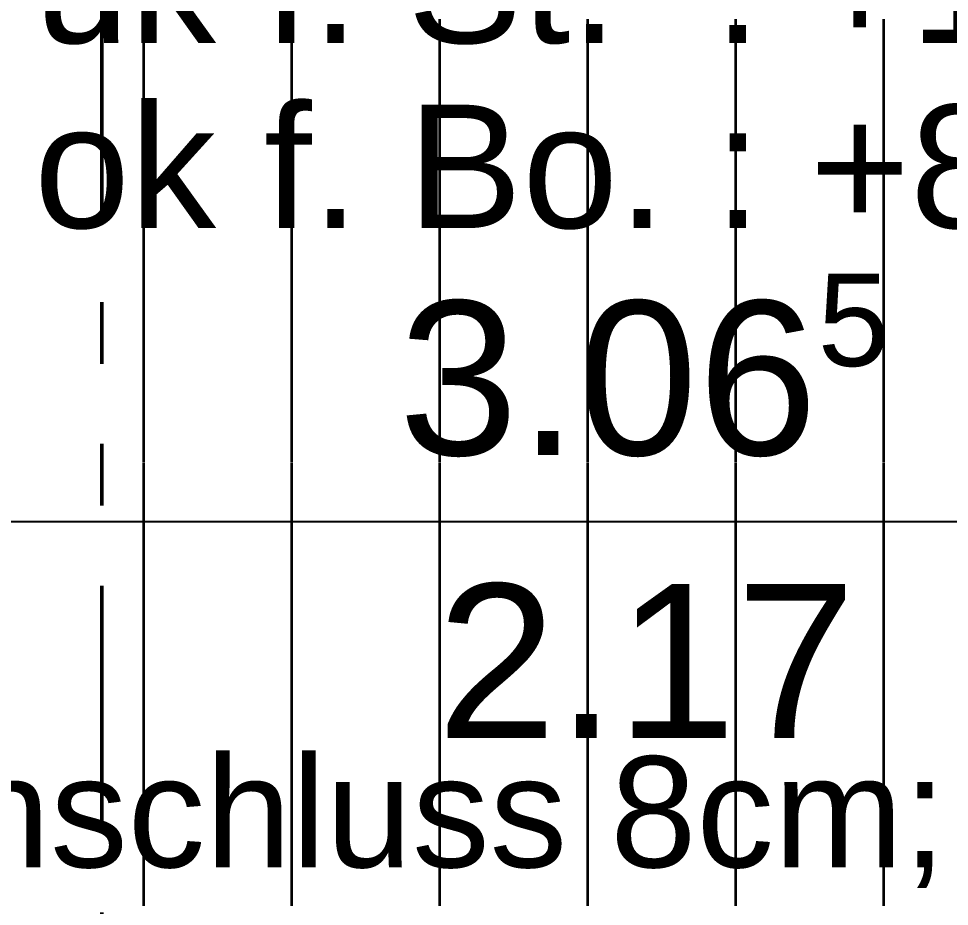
# Model space of a CAD drawing. Header units: centimetres. Extents: x 0.3 to 84.3, y 0.3 to 59.7.
# Drawn here: x 52.371 to 53.881, y 14.14 to 15.58 of the extents above; entities that cross this region are included whole.
import ezdxf

# ---------------------------------------------------------------- set-up
doc = ezdxf.new("R2010")
doc.units = ezdxf.units.CM
for name, pattern in [('AUSGEZOGEN', [0]), ('LINIE_23', [0.79, 0.4, -0.13, 0, -0.13, 0, -0.13]), ('RAND', [44.45, 12.7, -6.35, 12.7, -6.35, 0, -6.35])]:
    doc.linetypes.add(name, pattern=pattern)
for name, color, linetype, lineweight in [('Ausbau Raeume', 7, 'AUSGEZOGEN', 35), ('Bauachsen grob', 7, 'RAND', 25), ('Text Decke', 7, 'AUSGEZOGEN', 50), ('Text Koten', 7, 'AUSGEZOGEN', 50), ('Werkplan- Ausfuehrungsmasse', 7, 'AUSGEZOGEN', 25)]:
    doc.layers.add(name, color=color, linetype=linetype, lineweight=lineweight)
doc.styles.add('ARIAL', font='ARIAL.TTF')

msp = doc.modelspace()

# ---------------------------------------------------------------- linework, layer by layer
at = {"layer": 'Ausbau Raeume', "color": 254, "linetype": 'AUSGEZOGEN', "lineweight": 35}
for p, q in [((52.5742, 14.8603), (52.5742, 15.5789)), ((52.8142, 14.8603), (52.8142, 15.5789)), ((53.0542, 14.8603), (53.0542, 15.5789)), ((53.2942, 14.8603), (53.2942, 15.5789)), ((53.5342, 14.8603), (53.5342, 15.5789)), ((53.7742, 14.8603), (53.7742, 15.5789)), ((52.5742, 14.1403), (52.5742, 14.8589)), ((52.8142, 14.1403), (52.8142, 14.8589)), ((53.0542, 14.1403), (53.0542, 14.8589)), ((53.2942, 14.1403), (53.2942, 14.8589)), ((53.5342, 14.1403), (53.5342, 14.8589)), ((53.7742, 14.1403), (53.7742, 14.8589))]:
    msp.add_line(p, q, dxfattribs=at)
at = {"layer": 'Bauachsen grob', "color": 32, "linetype": 'LINIE_23', "lineweight": 50, "true_color": 0xc36e14}
msp.add_line((52.506, 1.3897), (52.506, 58.1), dxfattribs=at)
at = {"layer": 'Werkplan- Ausfuehrungsmasse', "color": 7, "linetype": 'AUSGEZOGEN', "lineweight": 25}
msp.add_line((50.316, 14.7637), (56.446, 14.7637), dxfattribs=at)

# ---------------------------------------------------------------- texts
at = {"layer": 'Text Decke', "color": 92, "linetype": 'AUSGEZOGEN', "lineweight": 35, "true_color": 0x00c600, "insert": (50.8566, 14.1487), "char_height": 0.18, "width": 0.09, "attachment_point": 7, "style": 'ARIAL'}
msp.add_mtext('Kragplattenanschluss\\~8cm;', dxfattribs=at)
at = {"layer": 'Text Koten', "color": 7, "linetype": 'AUSGEZOGEN', "lineweight": 35, "char_height": 0.2, "width": 0.1, "attachment_point": 7, "style": 'ARIAL'}
for s, insert in [('uk\\~f.\\~St.\\~\\~:\\~+10.27', (52.396, 15.5371)), ('ok\\~f.\\~Bo.\\~:\\~+8.10', (52.396, 15.2371))]:
    msp.add_mtext(s, dxfattribs=dict(at, insert=insert))
at = {"layer": 'Werkplan- Ausfuehrungsmasse', "color": 7, "linetype": 'AUSGEZOGEN', "lineweight": 50, "attachment_point": 7, "style": 'ARIAL'}
for s, insert, char_height, width in [('5', (53.6668, 15.014), 0.15, 0.075), ('3.06', (52.9871, 14.8682), 0.25, 0.125), ('2.17', (53.0491, 14.4127), 0.25, 0.125)]:
    msp.add_mtext(s, dxfattribs=dict(at, insert=insert, char_height=char_height, width=width))

doc.saveas('drawing.dxf')
